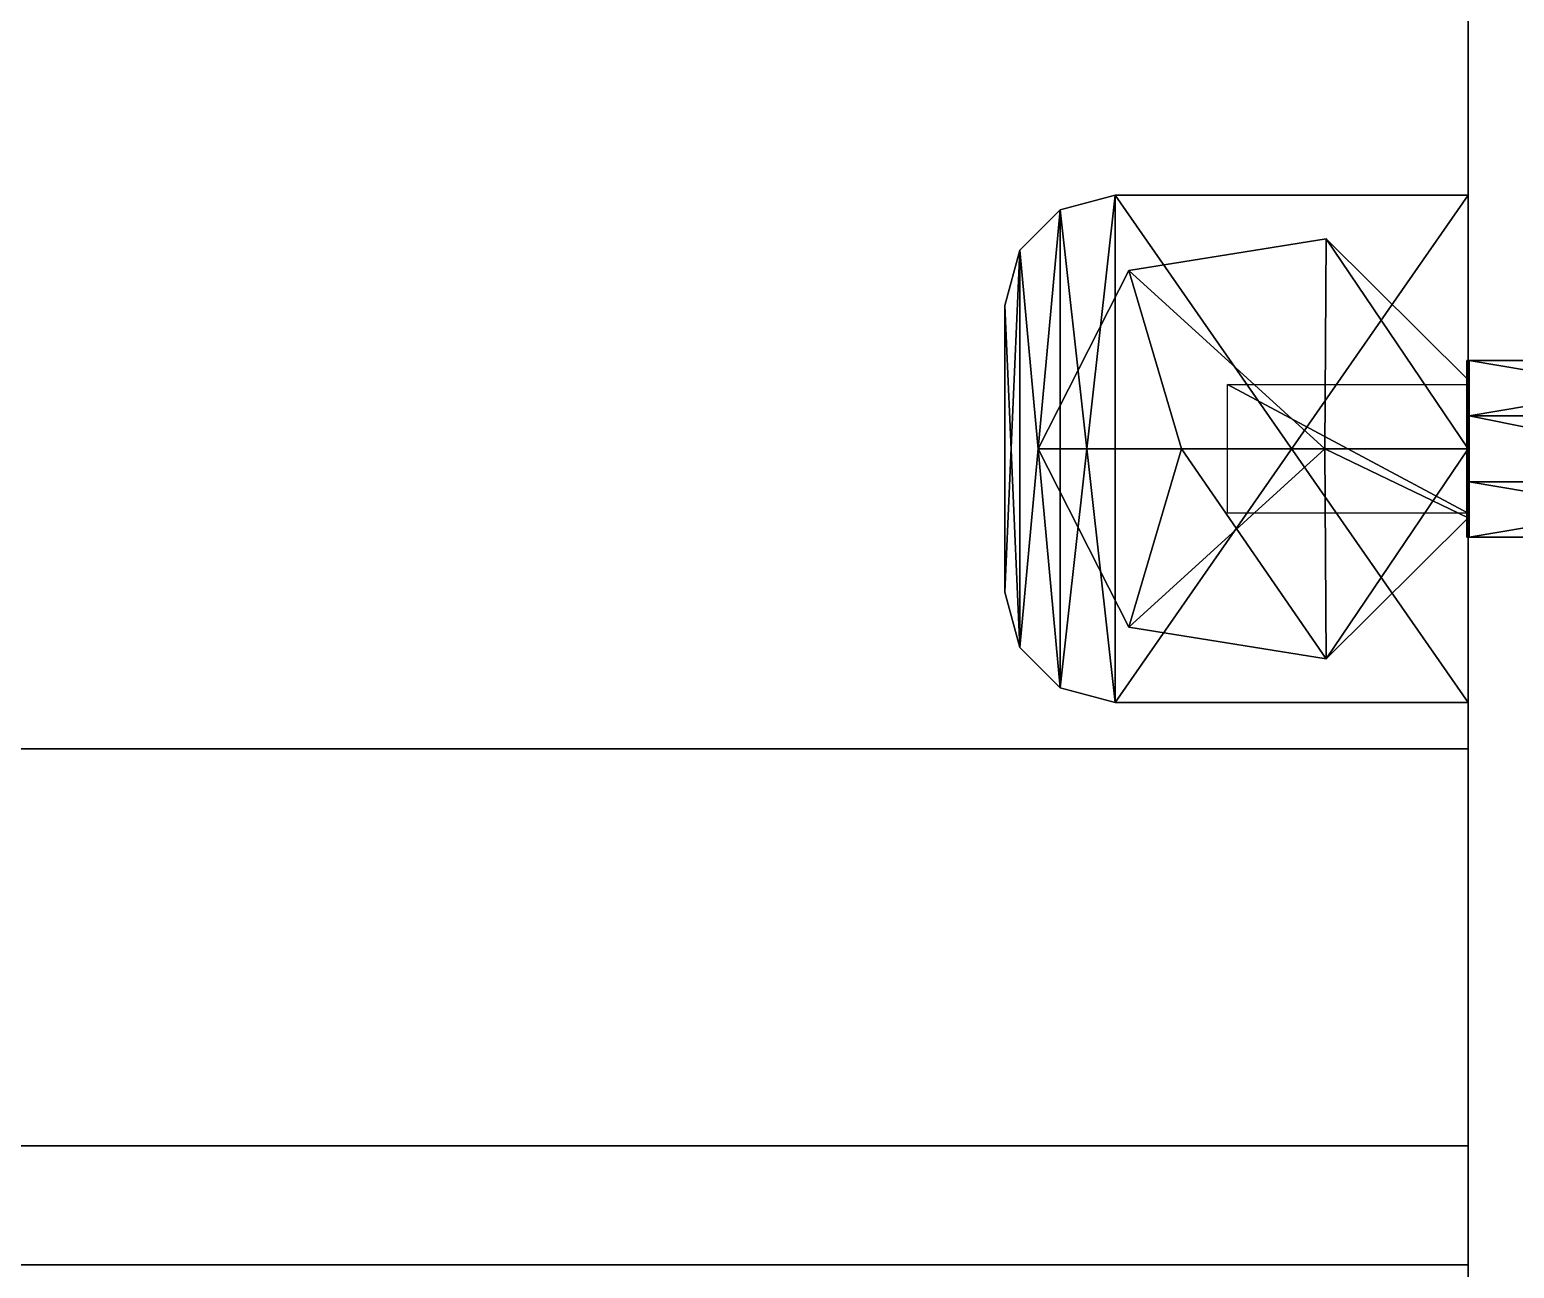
# Model space of a CAD drawing. Extents: x -100 to 4856, y -100 to 4830.
# Drawn here: x 1759.3 to 1826.6, y 44.5 to 100.6 of the extents above; entities that cross this region are included whole.
import ezdxf

# ---------------------------------------------------------------- set-up
doc = ezdxf.new("R2010")
doc.units = 0
for name, color, linetype in [('LAYER0', 7, 'CONTINUOUS'), ('LAYER1209', 7, 'CONTINUOUS'), ('LAYER1216', 7, 'CONTINUOUS'), ('LAYER1217', 254, 'CONTINUOUS'), ('LAYER835', 7, 'CONTINUOUS'), ('LAYER841', 7, 'CONTINUOUS'), ('LAYER844', 7, 'CONTINUOUS'), ('LAYER850', 7, 'CONTINUOUS'), ('LAYER851', 7, 'CONTINUOUS')]:
    doc.layers.add(name, color=color, linetype=linetype)

msp = doc.modelspace()

# ---------------------------------------------------------------- linework, layer by layer
at = {"layer": 'LAYER0', "invisible_edges": 1}
for points in [[(4856, 4830, -5), (-100, -100, -5), (-100, 4830, -5), (4856, 4830, -5)], [(-100, -100, -5), (4856, 4830, -5), (4856, -100, -5), (-100, -100, -5)], [(4856, -100), (-100, 4830), (-100, -100), (4856, -100)], [(-100, 4830), (4856, -100), (4856, 4830), (-100, 4830)]]:
    msp.add_3dface(points, dxfattribs=at)
at = {"layer": 'LAYER1209', "invisible_edges": 1}
for points in [[(1824.5, 44.6, 1984), (1040.5, 520, 1984), (1040.5, 44.6, 1984), (1824.5, 44.6, 1984)], [(1040.5, 520, 1984), (1824.5, 44.6, 1984), (1824.5, 520, 1984), (1040.5, 520, 1984)], [(1824.5, 520, 1966), (1040.5, 44.6, 1966), (1040.5, 520, 1966), (1824.5, 520, 1966)], [(1040.5, 44.6, 1966), (1824.5, 520, 1966), (1824.5, 44.6, 1966), (1040.5, 44.6, 1966)], [(1824.5, 44.6, 1984), (1824.5, 520, 1966), (1824.5, 520, 1984), (1824.5, 44.6, 1984)], [(1824.5, 520, 1966), (1824.5, 44.6, 1984), (1824.5, 44.6, 1966), (1824.5, 520, 1966)], [(1040.5, 44.6, 1966), (1824.5, 44.6, 1984), (1040.5, 44.6, 1984), (1040.5, 44.6, 1966)], [(1824.5, 44.6, 1984), (1040.5, 44.6, 1966), (1824.5, 44.6, 1966), (1824.5, 44.6, 1984)]]:
    msp.add_3dface(points, dxfattribs=at)
at = {"layer": 'LAYER1216'}
for points in [[(1806, 92.43012, 1966), (1808.5, 93.1, 1964.01), (1806, 92.43012, 1964.01), (1806, 92.43012, 1966)], [(1808.5, 93.1, 1966), (1808.5, 93.1, 1964.01), (1806, 92.43012, 1966), (1808.5, 93.1, 1966)], [(1808.5, 93.1, 1964.01), (1806, 70.76987, 1964.01), (1806, 92.43012, 1964.01), (1808.5, 93.1, 1964.01)], [(1808.5, 70.1, 1964.01), (1806, 70.76987, 1964.01), (1808.5, 93.1, 1964.01), (1808.5, 70.1, 1964.01)], [(1806, 70.76987, 1966), (1808.5, 93.1, 1966), (1806, 92.43012, 1966), (1806, 70.76987, 1966)], [(1808.5, 70.1, 1966), (1808.5, 93.1, 1966), (1806, 70.76987, 1966), (1808.5, 70.1, 1966)], [(1806, 92.43012, 1964.01), (1808.5, 70.1, 1964.01), (1808.5, 93.1, 1964.01), (1806, 92.43012, 1964.01)], [(1806, 92.43012, 1966), (1808.5, 70.1, 1966), (1808.5, 93.1, 1966), (1806, 92.43012, 1966)], [(1808.5, 93.1, 1964.01), (1806, 92.43012, 1966), (1806, 92.43012, 1964.01), (1808.5, 93.1, 1964.01)], [(1808.5, 93.1, 1966), (1806, 92.43012, 1966), (1808.5, 93.1, 1964.01), (1808.5, 93.1, 1966)], [(1824.5, 70.1, 1964.01), (1808.5, 93.1, 1964.01), (1824.5, 93.1, 1964.01), (1824.5, 70.1, 1964.01)], [(1808.5, 70.1, 1964.01), (1808.5, 93.1, 1964.01), (1824.5, 70.1, 1964.01), (1808.5, 70.1, 1964.01)], [(1824.5, 70.1, 1966), (1808.5, 93.1, 1966), (1824.5, 93.1, 1966), (1824.5, 70.1, 1966)], [(1808.5, 70.1, 1966), (1808.5, 93.1, 1966), (1824.5, 70.1, 1966), (1808.5, 70.1, 1966)], [(1808.5, 93.1, 1964.01), (1824.5, 93.1, 1966), (1824.5, 93.1, 1964.01), (1808.5, 93.1, 1964.01)], [(1808.5, 93.1, 1966), (1824.5, 93.1, 1966), (1808.5, 93.1, 1964.01), (1808.5, 93.1, 1966)], [(1808.5, 93.1, 1964.01), (1824.5, 70.1, 1964.01), (1808.5, 70.1, 1964.01), (1808.5, 93.1, 1964.01)], [(1824.5, 93.1, 1964.01), (1824.5, 70.1, 1964.01), (1808.5, 93.1, 1964.01), (1824.5, 93.1, 1964.01)], [(1824.5, 93.1, 1966), (1808.5, 93.1, 1964.01), (1808.5, 93.1, 1966), (1824.5, 93.1, 1966)], [(1824.5, 93.1, 1964.01), (1808.5, 93.1, 1964.01), (1824.5, 93.1, 1966), (1824.5, 93.1, 1964.01)], [(1808.5, 70.1, 1966), (1824.5, 93.1, 1966), (1808.5, 93.1, 1966), (1808.5, 70.1, 1966)], [(1824.5, 70.1, 1966), (1824.5, 93.1, 1966), (1808.5, 70.1, 1966), (1824.5, 70.1, 1966)], [(1824.5, 93.1, 1964.01), (1824.5, 70.1, 1966), (1824.5, 70.1, 1964.01), (1824.5, 93.1, 1964.01)], [(1824.5, 93.1, 1966), (1824.5, 70.1, 1966), (1824.5, 93.1, 1964.01), (1824.5, 93.1, 1966)], [(1824.5, 70.1, 1964.01), (1824.5, 93.1, 1966), (1824.5, 93.1, 1964.01), (1824.5, 70.1, 1964.01)], [(1824.5, 70.1, 1966), (1824.5, 93.1, 1966), (1824.5, 70.1, 1964.01), (1824.5, 70.1, 1966)], [(1804.17, 90.6, 1966), (1806, 92.43012, 1964.01), (1804.17, 90.6, 1964.01), (1804.17, 90.6, 1966)], [(1806, 92.43012, 1966), (1806, 92.43012, 1964.01), (1804.17, 90.6, 1966), (1806, 92.43012, 1966)], [(1806, 92.43012, 1964.01), (1806, 70.76987, 1964.01), (1804.17, 90.6, 1964.01), (1806, 92.43012, 1964.01)], [(1804.17, 72.6, 1966), (1806, 92.43012, 1966), (1804.17, 90.6, 1966), (1804.17, 72.6, 1966)], [(1806, 70.76987, 1966), (1806, 92.43012, 1966), (1804.17, 72.6, 1966), (1806, 70.76987, 1966)], [(1804.17, 90.6, 1964.01), (1806, 70.76987, 1964.01), (1806, 92.43012, 1964.01), (1804.17, 90.6, 1964.01)], [(1804.17, 90.6, 1966), (1806, 70.76987, 1966), (1806, 92.43012, 1966), (1804.17, 90.6, 1966)], [(1806, 92.43012, 1964.01), (1804.17, 90.6, 1966), (1804.17, 90.6, 1964.01), (1806, 92.43012, 1964.01)], [(1806, 92.43012, 1966), (1804.17, 90.6, 1966), (1806, 92.43012, 1964.01), (1806, 92.43012, 1966)], [(1806, 70.76987, 1964.01), (1808.5, 70.1, 1964.01), (1806, 92.43012, 1964.01), (1806, 70.76987, 1964.01)], [(1806, 70.76987, 1966), (1808.5, 70.1, 1966), (1806, 92.43012, 1966), (1806, 70.76987, 1966)], [(1809.113, 89.6835, 1980), (1818.069, 91.11755, 1966), (1809.113, 89.6835, 1966), (1809.113, 89.6835, 1980)], [(1818.069, 91.11755, 1980), (1818.069, 91.11755, 1966), (1809.113, 89.6835, 1980), (1818.069, 91.11755, 1980)], [(1818.069, 91.11755, 1980), (1809.113, 89.6835, 1980), (1818, 81.6, 1980), (1818.069, 91.11755, 1980)], [(1818.069, 91.11755, 1966), (1809.113, 89.6835, 1980), (1809.113, 89.6835, 1966), (1818.069, 91.11755, 1966)], [(1818.069, 91.11755, 1980), (1809.113, 89.6835, 1980), (1818.069, 91.11755, 1966), (1818.069, 91.11755, 1980)], [(1818.069, 91.11755, 1980), (1809.113, 89.6835, 1980), (1818, 81.6, 1980), (1818.069, 91.11755, 1980)], [(1824.5, 81.6, 1980), (1818.069, 91.11755, 1980), (1818, 81.6, 1980), (1824.5, 81.6, 1980)], [(1824.5, 81.6, 1980), (1818.069, 91.11755, 1980), (1818, 81.6, 1980), (1824.5, 81.6, 1980)], [(1824.5, 84.7225, 1980), (1818.069, 91.11755, 1980), (1824.5, 81.6, 1980), (1824.5, 84.7225, 1980)], [(1818.069, 91.11755, 1966), (1824.5, 84.7225, 1980), (1824.5, 84.7225, 1966), (1818.069, 91.11755, 1966)], [(1818.069, 91.11755, 1980), (1824.5, 84.7225, 1980), (1818.069, 91.11755, 1966), (1818.069, 91.11755, 1980)], [(1824.5, 84.7225, 1966), (1818.069, 91.11755, 1980), (1818.069, 91.11755, 1966), (1824.5, 84.7225, 1966)], [(1824.5, 84.7225, 1980), (1818.069, 91.11755, 1980), (1824.5, 84.7225, 1966), (1824.5, 84.7225, 1980)], [(1824.5, 84.7225, 1980), (1818.069, 91.11755, 1980), (1824.5, 81.6, 1980), (1824.5, 84.7225, 1980)], [(1803.5, 88.1, 1966), (1804.17, 90.6, 1964.01), (1803.5, 88.1, 1964.01), (1803.5, 88.1, 1966)], [(1804.17, 90.6, 1966), (1804.17, 90.6, 1964.01), (1803.5, 88.1, 1966), (1804.17, 90.6, 1966)], [(1804.17, 90.6, 1964.01), (1804.17, 72.6, 1964.01), (1803.5, 88.1, 1964.01), (1804.17, 90.6, 1964.01)], [(1803.5, 75.1, 1966), (1804.17, 90.6, 1966), (1803.5, 88.1, 1966), (1803.5, 75.1, 1966)], [(1804.17, 72.6, 1966), (1804.17, 90.6, 1966), (1803.5, 75.1, 1966), (1804.17, 72.6, 1966)], [(1803.5, 88.1, 1964.01), (1804.17, 72.6, 1964.01), (1804.17, 90.6, 1964.01), (1803.5, 88.1, 1964.01)], [(1803.5, 88.1, 1966), (1804.17, 72.6, 1966), (1804.17, 90.6, 1966), (1803.5, 88.1, 1966)], [(1804.17, 90.6, 1964.01), (1803.5, 88.1, 1966), (1803.5, 88.1, 1964.01), (1804.17, 90.6, 1964.01)], [(1804.17, 90.6, 1966), (1803.5, 88.1, 1966), (1804.17, 90.6, 1964.01), (1804.17, 90.6, 1966)], [(1804.17, 90.6, 1964.01), (1806, 70.76987, 1964.01), (1804.17, 72.6, 1964.01), (1804.17, 90.6, 1964.01)], [(1804.17, 72.6, 1964.01), (1806, 70.76987, 1964.01), (1804.17, 90.6, 1964.01), (1804.17, 72.6, 1964.01)], [(1804.17, 72.6, 1966), (1806, 70.76987, 1966), (1804.17, 90.6, 1966), (1804.17, 72.6, 1966)], [(1811.5, 81.6, 1980), (1809.113, 89.6835, 1980), (1805, 81.6, 1980), (1811.5, 81.6, 1980)], [(1805, 81.6, 1980), (1809.113, 89.6835, 1966), (1805, 81.6, 1966), (1805, 81.6, 1980)], [(1809.113, 89.6835, 1980), (1809.113, 89.6835, 1966), (1805, 81.6, 1980), (1809.113, 89.6835, 1980)], [(1809.113, 89.6835, 1966), (1805, 81.6, 1980), (1805, 81.6, 1966), (1809.113, 89.6835, 1966)], [(1809.113, 89.6835, 1980), (1805, 81.6, 1980), (1809.113, 89.6835, 1966), (1809.113, 89.6835, 1980)], [(1809.113, 89.6835, 1980), (1805, 81.6, 1980), (1811.5, 81.6, 1980), (1809.113, 89.6835, 1980)], [(1818, 81.6, 1980), (1809.113, 89.6835, 1980), (1811.5, 81.6, 1980), (1818, 81.6, 1980)], [(1818, 81.6, 1980), (1809.113, 89.6835, 1980), (1811.5, 81.6, 1980), (1818, 81.6, 1980)], [(1803.5, 75.1, 1966), (1803.5, 88.1, 1964.01), (1803.5, 88.1, 1966), (1803.5, 75.1, 1966)], [(1803.5, 75.1, 1964.01), (1803.5, 88.1, 1964.01), (1803.5, 75.1, 1966), (1803.5, 75.1, 1964.01)], [(1803.5, 75.1, 1964.01), (1803.5, 88.1, 1966), (1803.5, 88.1, 1964.01), (1803.5, 75.1, 1964.01)], [(1803.5, 75.1, 1966), (1803.5, 88.1, 1966), (1803.5, 75.1, 1964.01), (1803.5, 75.1, 1966)], [(1803.5, 88.1, 1964.01), (1804.17, 72.6, 1964.01), (1803.5, 75.1, 1964.01), (1803.5, 88.1, 1964.01)], [(1803.5, 75.1, 1964.01), (1804.17, 72.6, 1964.01), (1803.5, 88.1, 1964.01), (1803.5, 75.1, 1964.01)], [(1803.5, 75.1, 1966), (1804.17, 72.6, 1966), (1803.5, 88.1, 1966), (1803.5, 75.1, 1966)], [(1813.592, 84.5198, 1964), (1824.5, 78.6802, 1964), (1813.592, 78.6802, 1964), (1813.592, 84.5198, 1964)], [(1824.5, 84.5198, 1964), (1824.5, 78.6802, 1964), (1813.592, 84.5198, 1964), (1824.5, 84.5198, 1964)], [(1824.5, 84.7225, 1980), (1824.5, 78.4775, 1966), (1824.5, 84.7225, 1966), (1824.5, 84.7225, 1980)], [(1824.5, 78.4775, 1980), (1824.5, 78.4775, 1966), (1824.5, 84.7225, 1980), (1824.5, 78.4775, 1980)], [(1824.5, 78.4775, 1966), (1824.5, 84.7225, 1980), (1824.5, 84.7225, 1966), (1824.5, 78.4775, 1966)], [(1824.5, 78.4775, 1980), (1824.5, 84.7225, 1980), (1824.5, 78.4775, 1966), (1824.5, 78.4775, 1980)], [(1809.113, 73.51649, 1980), (1811.5, 81.6, 1980), (1805, 81.6, 1980), (1809.113, 73.51649, 1980)], [(1805, 81.6, 1966), (1809.113, 73.51649, 1980), (1805, 81.6, 1980), (1805, 81.6, 1966)], [(1809.113, 73.51649, 1966), (1809.113, 73.51649, 1980), (1805, 81.6, 1966), (1809.113, 73.51649, 1966)], [(1805, 81.6, 1966), (1809.113, 73.51649, 1980), (1809.113, 73.51649, 1966), (1805, 81.6, 1966)], [(1805, 81.6, 1980), (1809.113, 73.51649, 1980), (1805, 81.6, 1966), (1805, 81.6, 1980)], [(1809.113, 73.51649, 1980), (1805, 81.6, 1980), (1811.5, 81.6, 1980), (1809.113, 73.51649, 1980)], [(1818.069, 72.08245, 1980), (1811.5, 81.6, 1980), (1809.113, 73.51649, 1980), (1818.069, 72.08245, 1980)], [(1818, 81.6, 1980), (1809.113, 73.51649, 1980), (1811.5, 81.6, 1980), (1818, 81.6, 1980)], [(1818.069, 72.08245, 1980), (1809.113, 73.51649, 1980), (1818, 81.6, 1980), (1818.069, 72.08245, 1980)], [(1818, 81.6, 1980), (1811.5, 81.6, 1980), (1818.069, 72.08245, 1980), (1818, 81.6, 1980)], [(1824.5, 78.4775, 1980), (1818, 81.6, 1980), (1818.069, 72.08245, 1980), (1824.5, 78.4775, 1980)], [(1824.5, 81.6, 1980), (1818, 81.6, 1980), (1824.5, 78.4775, 1980), (1824.5, 81.6, 1980)], [(1824.5, 81.6, 1980), (1818.069, 72.08245, 1980), (1818, 81.6, 1980), (1824.5, 81.6, 1980)], [(1824.5, 78.4775, 1980), (1818.069, 72.08245, 1980), (1824.5, 81.6, 1980), (1824.5, 78.4775, 1980)], [(1818.069, 72.08245, 1966), (1824.5, 78.4775, 1980), (1818.069, 72.08245, 1980), (1818.069, 72.08245, 1966)], [(1824.5, 78.4775, 1966), (1824.5, 78.4775, 1980), (1818.069, 72.08245, 1966), (1824.5, 78.4775, 1966)], [(1818.069, 72.08245, 1966), (1824.5, 78.4775, 1980), (1824.5, 78.4775, 1966), (1818.069, 72.08245, 1966)], [(1818.069, 72.08245, 1980), (1824.5, 78.4775, 1980), (1818.069, 72.08245, 1966), (1818.069, 72.08245, 1980)], [(1803.5, 75.1, 1964.01), (1804.17, 72.6, 1966), (1803.5, 75.1, 1966), (1803.5, 75.1, 1964.01)], [(1804.17, 72.6, 1964.01), (1804.17, 72.6, 1966), (1803.5, 75.1, 1964.01), (1804.17, 72.6, 1964.01)], [(1804.17, 72.6, 1964.01), (1803.5, 75.1, 1966), (1803.5, 75.1, 1964.01), (1804.17, 72.6, 1964.01)], [(1804.17, 72.6, 1966), (1803.5, 75.1, 1966), (1804.17, 72.6, 1964.01), (1804.17, 72.6, 1966)], [(1809.113, 73.51649, 1966), (1818.069, 72.08245, 1980), (1809.113, 73.51649, 1980), (1809.113, 73.51649, 1966)], [(1818.069, 72.08245, 1966), (1818.069, 72.08245, 1980), (1809.113, 73.51649, 1966), (1818.069, 72.08245, 1966)], [(1809.113, 73.51649, 1966), (1818.069, 72.08245, 1980), (1818.069, 72.08245, 1966), (1809.113, 73.51649, 1966)], [(1809.113, 73.51649, 1980), (1818.069, 72.08245, 1980), (1809.113, 73.51649, 1966), (1809.113, 73.51649, 1980)], [(1804.17, 72.6, 1964.01), (1806, 70.76987, 1966), (1804.17, 72.6, 1966), (1804.17, 72.6, 1964.01)], [(1806, 70.76987, 1964.01), (1806, 70.76987, 1966), (1804.17, 72.6, 1964.01), (1806, 70.76987, 1964.01)], [(1806, 70.76987, 1964.01), (1804.17, 72.6, 1966), (1804.17, 72.6, 1964.01), (1806, 70.76987, 1964.01)], [(1806, 70.76987, 1966), (1804.17, 72.6, 1966), (1806, 70.76987, 1964.01), (1806, 70.76987, 1966)], [(1806, 70.76987, 1964.01), (1808.5, 70.1, 1966), (1806, 70.76987, 1966), (1806, 70.76987, 1964.01)], [(1808.5, 70.1, 1964.01), (1808.5, 70.1, 1966), (1806, 70.76987, 1964.01), (1808.5, 70.1, 1964.01)], [(1808.5, 70.1, 1964.01), (1806, 70.76987, 1966), (1806, 70.76987, 1964.01), (1808.5, 70.1, 1964.01)], [(1808.5, 70.1, 1966), (1806, 70.76987, 1966), (1808.5, 70.1, 1964.01), (1808.5, 70.1, 1966)], [(1808.5, 70.1, 1966), (1824.5, 70.1, 1964.01), (1808.5, 70.1, 1964.01), (1808.5, 70.1, 1966)], [(1824.5, 70.1, 1966), (1824.5, 70.1, 1964.01), (1808.5, 70.1, 1966), (1824.5, 70.1, 1966)], [(1824.5, 70.1, 1964.01), (1808.5, 70.1, 1966), (1808.5, 70.1, 1964.01), (1824.5, 70.1, 1964.01)], [(1824.5, 70.1, 1966), (1808.5, 70.1, 1966), (1824.5, 70.1, 1964.01), (1824.5, 70.1, 1966)]]:
    msp.add_3dface(points, dxfattribs=at)
at = {"layer": 'LAYER1217'}
for points in [[(1824.55, 83.1, 1974.83), (1824.45, 85.6, 1971.5), (1824.45, 83.1, 1974.83), (1824.55, 83.1, 1974.83)], [(1824.55, 85.6, 1971.5), (1824.45, 85.6, 1971.5), (1824.55, 83.1, 1974.83), (1824.55, 85.6, 1971.5)], [(1824.55, 85.6, 1971.5), (1824.45, 83.1, 1968.17), (1824.45, 85.6, 1971.5), (1824.55, 85.6, 1971.5)], [(1824.55, 83.1, 1968.17), (1824.45, 83.1, 1968.17), (1824.55, 85.6, 1971.5), (1824.55, 83.1, 1968.17)], [(1824.45, 85.6, 1975.5), (1824.45, 77.6, 1967.5), (1824.45, 77.6, 1975.5), (1824.45, 85.6, 1975.5)], [(1824.45, 85.6, 1967.5), (1824.45, 77.6, 1967.5), (1824.45, 85.6, 1975.5), (1824.45, 85.6, 1967.5)], [(1824.55, 85.6, 1975.5), (1824.45, 85.6, 1967.5), (1824.45, 85.6, 1975.5), (1824.55, 85.6, 1975.5)], [(1824.55, 85.6, 1967.5), (1824.45, 85.6, 1967.5), (1824.55, 85.6, 1975.5), (1824.55, 85.6, 1967.5)], [(1824.55, 77.6, 1967.5), (1824.45, 85.6, 1967.5), (1824.55, 85.6, 1967.5), (1824.55, 77.6, 1967.5)], [(1824.45, 77.6, 1967.5), (1824.45, 85.6, 1967.5), (1824.55, 77.6, 1967.5), (1824.45, 77.6, 1967.5)], [(1824.55, 85.6, 1975.5), (1824.45, 77.6, 1975.5), (1824.55, 77.6, 1975.5), (1824.55, 85.6, 1975.5)], [(1824.45, 85.6, 1975.5), (1824.45, 77.6, 1975.5), (1824.55, 85.6, 1975.5), (1824.45, 85.6, 1975.5)], [(1839.45, 83.1, 1974.83), (1824.55, 85.6, 1971.5), (1824.55, 83.1, 1974.83), (1839.45, 83.1, 1974.83)], [(1839.45, 85.6, 1971.5), (1824.55, 85.6, 1971.5), (1839.45, 83.1, 1974.83), (1839.45, 85.6, 1971.5)], [(1839.45, 85.6, 1971.5), (1824.55, 83.1, 1968.17), (1824.55, 85.6, 1971.5), (1839.45, 85.6, 1971.5)], [(1839.45, 83.1, 1968.17), (1824.55, 83.1, 1968.17), (1839.45, 85.6, 1971.5), (1839.45, 83.1, 1968.17)], [(1824.55, 77.6, 1975.5), (1824.55, 85.6, 1967.5), (1824.55, 85.6, 1975.5), (1824.55, 77.6, 1975.5)], [(1824.55, 77.6, 1967.5), (1824.55, 85.6, 1967.5), (1824.55, 77.6, 1975.5), (1824.55, 77.6, 1967.5)], [(1824.45, 80.1, 1974.83), (1824.55, 83.1, 1974.83), (1824.45, 83.1, 1974.83), (1824.45, 80.1, 1974.83)], [(1824.55, 80.1, 1974.83), (1824.55, 83.1, 1974.83), (1824.45, 80.1, 1974.83), (1824.55, 80.1, 1974.83)], [(1824.55, 80.1, 1968.17), (1824.45, 83.1, 1968.17), (1824.55, 83.1, 1968.17), (1824.55, 80.1, 1968.17)], [(1824.45, 80.1, 1968.17), (1824.45, 83.1, 1968.17), (1824.55, 80.1, 1968.17), (1824.45, 80.1, 1968.17)], [(1839.45, 80.1, 1974.83), (1824.55, 83.1, 1974.83), (1824.55, 80.1, 1974.83), (1839.45, 80.1, 1974.83)], [(1839.45, 83.1, 1974.83), (1824.55, 83.1, 1974.83), (1839.45, 80.1, 1974.83), (1839.45, 83.1, 1974.83)], [(1839.45, 80.1, 1968.17), (1824.55, 83.1, 1968.17), (1839.45, 83.1, 1968.17), (1839.45, 80.1, 1968.17)], [(1824.55, 80.1, 1968.17), (1824.55, 83.1, 1968.17), (1839.45, 80.1, 1968.17), (1824.55, 80.1, 1968.17)], [(1824.45, 80.1, 1974.83), (1824.55, 77.6, 1971.5), (1824.55, 80.1, 1974.83), (1824.45, 80.1, 1974.83)], [(1824.45, 77.6, 1971.5), (1824.55, 77.6, 1971.5), (1824.45, 80.1, 1974.83), (1824.45, 77.6, 1971.5)], [(1824.45, 77.6, 1971.5), (1824.55, 80.1, 1968.17), (1824.55, 77.6, 1971.5), (1824.45, 77.6, 1971.5)], [(1824.45, 80.1, 1968.17), (1824.55, 80.1, 1968.17), (1824.45, 77.6, 1971.5), (1824.45, 80.1, 1968.17)], [(1824.55, 80.1, 1974.83), (1839.45, 77.6, 1971.5), (1839.45, 80.1, 1974.83), (1824.55, 80.1, 1974.83)], [(1824.55, 77.6, 1971.5), (1839.45, 77.6, 1971.5), (1824.55, 80.1, 1974.83), (1824.55, 77.6, 1971.5)], [(1824.55, 77.6, 1971.5), (1839.45, 80.1, 1968.17), (1839.45, 77.6, 1971.5), (1824.55, 77.6, 1971.5)], [(1824.55, 80.1, 1968.17), (1839.45, 80.1, 1968.17), (1824.55, 77.6, 1971.5), (1824.55, 80.1, 1968.17)], [(1824.55, 77.6, 1967.5), (1824.45, 77.6, 1975.5), (1824.45, 77.6, 1967.5), (1824.55, 77.6, 1967.5)], [(1824.55, 77.6, 1975.5), (1824.45, 77.6, 1975.5), (1824.55, 77.6, 1967.5), (1824.55, 77.6, 1975.5)]]:
    msp.add_3dface(points, dxfattribs=at)
at = {"layer": 'LAYER835', "invisible_edges": 1}
for points in [[(1824.5, 44.6, 866), (1040.5, 520, 866), (1040.5, 44.6, 866), (1824.5, 44.6, 866)], [(1040.5, 520, 866), (1824.5, 44.6, 866), (1824.5, 520, 866), (1040.5, 520, 866)], [(1824.5, 520, 848), (1040.5, 44.6, 848), (1040.5, 520, 848), (1824.5, 520, 848)], [(1040.5, 44.6, 848), (1824.5, 520, 848), (1824.5, 44.6, 848), (1040.5, 44.6, 848)], [(1824.5, 44.6, 866), (1824.5, 520, 848), (1824.5, 520, 866), (1824.5, 44.6, 866)], [(1824.5, 520, 848), (1824.5, 44.6, 866), (1824.5, 44.6, 848), (1824.5, 520, 848)], [(1040.5, 44.6, 848), (1824.5, 44.6, 866), (1040.5, 44.6, 866), (1040.5, 44.6, 848)], [(1824.5, 44.6, 866), (1040.5, 44.6, 848), (1824.5, 44.6, 848), (1824.5, 44.6, 866)]]:
    msp.add_3dface(points, dxfattribs=at)
at = {"layer": 'LAYER841', "invisible_edges": 1}
for points in [[(1824.5, 20, 2540), (1824.5, 580), (1824.5, 20), (1824.5, 20, 2540)], [(1824.5, 580), (1824.5, 20, 2540), (1824.5, 580, 2540), (1824.5, 580)], [(1842.5, 20), (1824.5, 580), (1842.5, 580), (1842.5, 20)], [(1824.5, 580), (1842.5, 20), (1824.5, 20), (1824.5, 580)], [(1824.5, 20, 2540), (1842.5, 580, 2540), (1824.5, 580, 2540), (1824.5, 20, 2540)], [(1842.5, 580, 2540), (1824.5, 20, 2540), (1842.5, 20, 2540), (1842.5, 580, 2540)]]:
    msp.add_3dface(points, dxfattribs=at)
at = {"layer": 'LAYER844', "invisible_edges": 1}
for points in [[(1040.5, 20, 80), (1824.5, 580, 80), (1824.5, 20, 80), (1040.5, 20, 80)], [(1824.5, 580, 80), (1040.5, 20, 80), (1040.5, 580, 80), (1824.5, 580, 80)], [(1040.5, 580, 98), (1824.5, 20, 98), (1824.5, 580, 98), (1040.5, 580, 98)], [(1824.5, 20, 98), (1040.5, 580, 98), (1040.5, 20, 98), (1824.5, 20, 98)], [(1824.5, 20, 98), (1824.5, 580, 80), (1824.5, 580, 98), (1824.5, 20, 98)], [(1824.5, 580, 80), (1824.5, 20, 98), (1824.5, 20, 80), (1824.5, 580, 80)]]:
    msp.add_3dface(points, dxfattribs=at)
at = {"layer": 'LAYER850', "invisible_edges": 1}
for points in [[(1040.5, 68), (1824.5, 50), (1040.5, 50), (1040.5, 68)], [(1824.5, 50), (1040.5, 68), (1824.5, 68), (1824.5, 50)], [(1824.5, 68, 80), (1040.5, 50, 80), (1824.5, 50, 80), (1824.5, 68, 80)], [(1040.5, 50, 80), (1824.5, 68, 80), (1040.5, 68, 80), (1040.5, 50, 80)], [(1040.5, 68), (1824.5, 68, 80), (1824.5, 68), (1040.5, 68)], [(1824.5, 68, 80), (1040.5, 68), (1040.5, 68, 80), (1824.5, 68, 80)], [(1824.5, 68, 80), (1824.5, 50), (1824.5, 68), (1824.5, 68, 80)], [(1824.5, 50), (1824.5, 68, 80), (1824.5, 50, 80), (1824.5, 50)], [(1040.5, 50, 80), (1824.5, 50), (1824.5, 50, 80), (1040.5, 50, 80)], [(1824.5, 50), (1040.5, 50, 80), (1040.5, 50), (1824.5, 50)]]:
    msp.add_3dface(points, dxfattribs=at)
at = {"layer": 'LAYER851', "invisible_edges": 1}
for points in [[(1824.5, 20, 2539), (1040.5, 580, 2539), (1040.5, 20, 2539), (1824.5, 20, 2539)], [(1040.5, 580, 2539), (1824.5, 20, 2539), (1824.5, 580, 2539), (1040.5, 580, 2539)], [(1824.5, 580, 2521), (1040.5, 20, 2521), (1040.5, 580, 2521), (1824.5, 580, 2521)], [(1040.5, 20, 2521), (1824.5, 580, 2521), (1824.5, 20, 2521), (1040.5, 20, 2521)], [(1824.5, 20, 2539), (1824.5, 580, 2521), (1824.5, 580, 2539), (1824.5, 20, 2539)], [(1824.5, 580, 2521), (1824.5, 20, 2539), (1824.5, 20, 2521), (1824.5, 580, 2521)]]:
    msp.add_3dface(points, dxfattribs=at)

doc.saveas('drawing.dxf')
